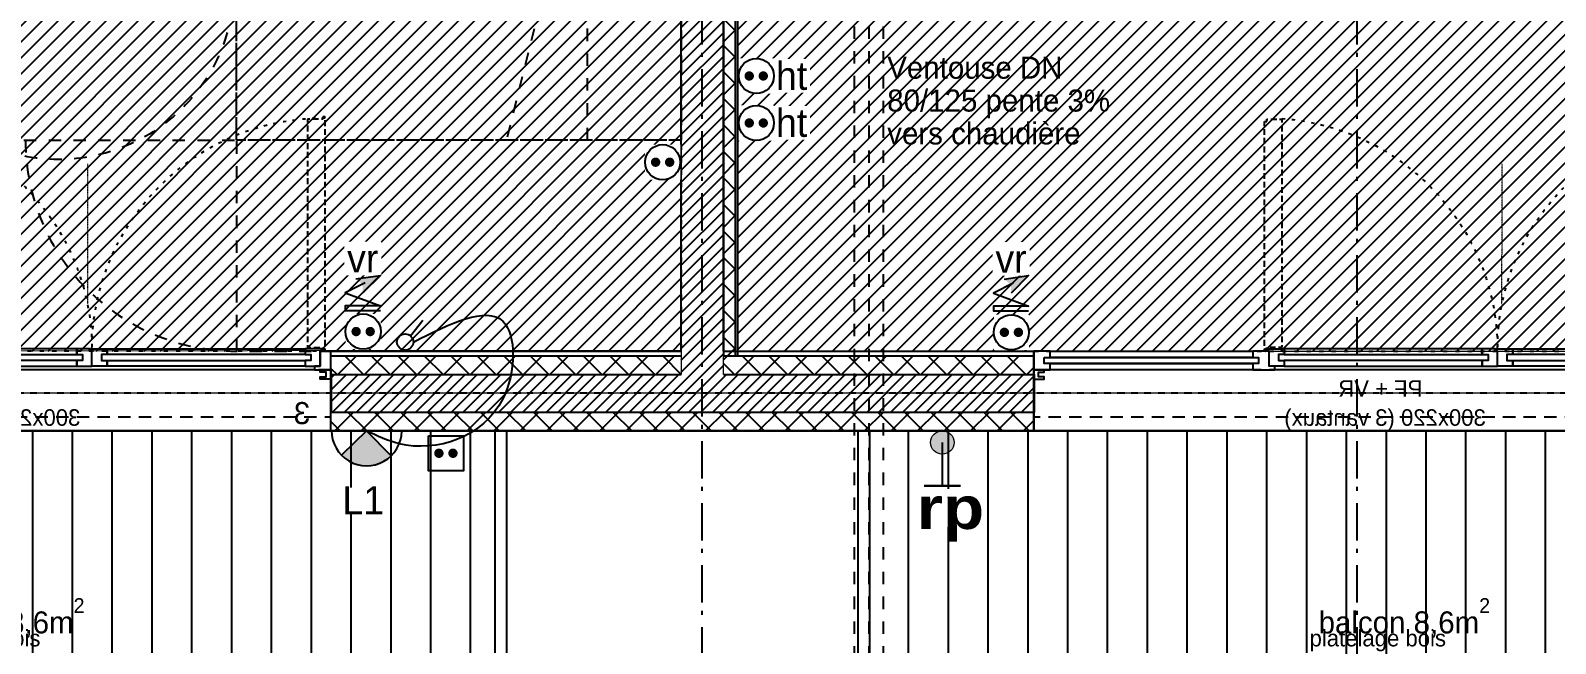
# Model space of a CAD drawing. Header units: centimetres. Extents: x -35664 to 50682, y -23001 to 23705.
# Drawn here: x 6510 to 7161, y 3427 to 3688 of the extents above; entities that cross this region are included whole.
import ezdxf

# ---------------------------------------------------------------- set-up
doc = ezdxf.new("R2010")
doc.units = ezdxf.units.CM
for name, pattern in [('ACAD_ISO03W100', [0.295276, 0.11811, -0.177165]), ('Style de ligne -1', [0.41664, 0.20828, -0.20836]), ('Style de ligne -14', [0.147638, 0.098425, -0.049213]), ('Style de ligne -17', [0.347222, 0.20828, -0.138942]), ('Style de ligne -18', [0.164042, 0.054681, -0.109361]), ('Style de ligne -5', [0.20828, 0.069425, -0.138855]), ('Style de ligne -6', [1.04164, 0.625, -0.20828, 0.06943, -0.13893]), ('VW-01', [0.41656, 0.20828, -0.20828])]:
    doc.linetypes.add(name, pattern=pattern)
for name, color, linetype in [('B aménagement intérieur', 252, 'Continuous'), ('B Faux plafonds', 9, 'Continuous'), ('B Faux plafonds_Hatch', 9, 'Continuous'), ('B GÈnÈral_Hatch', 252, 'Continuous'), ('B Général', 252, 'Continuous'), ('C ANNOTATIONS-axes horizontaux', 252, 'Style de ligne -1'), ('C ANNOTATIONS-PMR', 252, 'Style de ligne -5'), ('C ANNOTATIONS-prestations', 252, 'Continuous'), ('D SURFACES-shab', 252, 'Continuous'), ('prlm-EAU-EF', 161, 'Continuous'), ('prlm-VMC', 93, 'Continuous')]:
    doc.layers.add(name, color=color, linetype=linetype)
doc.layers.add('prlm-ELEC-CFO', color=1, linetype='Continuous', lineweight=25)
doc.layers.add('prlm-ZEROPLOT', color=254, linetype='Continuous', plot=False)
doc.layers.get('prlm-VMC').off()
doc.styles.add('Eurostile', font='Eurosti.TTF')
doc.styles.add('Eurostile (bold)', font='Eurostib.TTF')
doc.styles.add('Eurostile (italic)', font='Eurostib.TTF')
doc.styles.add('prlm-eau-ef', font='ariblk.ttf', dxfattribs={"height": 18})
doc.styles.add('prlm-elec-cfo', font='comic.ttf', dxfattribs={"height": 12})
pattern_1 = [(45, (0, 0.2205), (-3.52778, 3.30729), [])]
pattern_2 = [(45, (0, 0), (2.4253472, -2.6458333), [])]

# ---------------------------------------------------------------- blocks, each defined once
blk = doc.blocks.new('A 90.Rond 150_PMR')
at = {"layer": 'B Général', "linetype": 'VW-01', "ltscale": 25.4}
blk.add_circle((0, 0), 75, dxfattribs=at)
at = {"layer": 'B Général', "insert": (-61.5, 0), "char_height": 7.059, "attachment_point": 5, "rotation": 90, "line_spacing_factor": 0.894142, "style": 'Eurostile (italic)'}
blk.add_mtext('Ø 150 PMR', dxfattribs=at)
blk = doc.blocks.new('A 90.Groupe-12-1')
at = {"layer": 'B Général', "linetype": 'VW-01', "ltscale": 25.4}
blk.add_line((70, -114.99), (-70, -80.35), dxfattribs=at)
at = {"layer": 'B Général', "linetype": 'VW-01', "ltscale": 25.4, "flags": 128}
for points in [[(-70, 35), (70, 35), (70, -155), (-70, -155)], [(-70, -114.99), (70, -114.99), (70, -155), (-70, -155)]]:
    blk.add_lwpolyline(points, close=True, dxfattribs=at)
blk = doc.blocks.new('A 90.Lit 140.190_PMR 2')
at = {"layer": 'B Général', "linetype": 'VW-01', "ltscale": 25.4, "flags": 128}
for points in [[(70, 155), (-70, 155), (-70, 35), (70, 35)], [(-70, -155), (-70, 35), (-160, 35), (-160, -155)], [(160, -155), (160, 35), (70, 35), (70, -155)]]:
    blk.add_lwpolyline(points, close=True, dxfattribs=at)
at = {"layer": 'B Général', "linetype": 'VW-01', "ltscale": 25.4}
for centre, start, end in [((-70, 35), 90, 180), ((70, 35), 0, 90)]:
    blk.add_arc(centre, 90, start, end, dxfattribs=at)
at = {"layer": 'B Général'}
blk.add_blockref('A 90.Groupe-12-1', (0, 0), dxfattribs=at)
blk = doc.blocks.new('A 90.T3 S102_105 (2D)')
at = {"layer": 'B Faux plafonds_Hatch', "linetype": 'Continuous'}
h = blk.add_hatch(dxfattribs=at)
h.set_pattern_fill('F_P__SOFFITE', color=256, style=0, pattern_type=2)
h.set_pattern_definition(pattern_1)
h.paths.add_polyline_path([(-55.86, 34.01), (-55.94, 63.02), (125.88, 63.03), (125.88, 76.02), (280.96, 76.02), (281.04, -293.98), (-274.88, -293.98), (-274.88, 16.02), (-55.86, 16.02), (-55.86, 34.03)])
at = {"layer": 'B Faux plafonds', "linetype": 'Style de ligne -5', "ltscale": 25.4, "flags": 128}
blk.add_lwpolyline([(-55.86, 34.01), (-55.94, 63.02), (125.88, 63.03), (125.88, 76.02), (280.96, 76.02), (281.04, -293.98), (-274.88, -293.98), (-274.88, 16.02), (-55.86, 16.02), (-55.86, 34.03)], close=True, dxfattribs=at)
at = {"layer": 'D SURFACES-shab', "lineweight": 18, "flags": 128}
blk.add_lwpolyline([(125.88, 76.02), (125.88, 63.03), (-56.02, 63.03), (-56.02, 15.02), (-275.05, 15.02), (-275.05, -293.94), (281.07, -293.53), (281.03, 76.02)], close=True, dxfattribs=at)
at = {"layer": 'B Général', "rotation": 90}
blk.add_blockref('A 90.Lit 140.190_PMR 2', (126.04, -133.98), dxfattribs=at)
at = {"layer": 'C ANNOTATIONS-PMR', "ltscale": 25.4, "rotation": 270}
blk.add_blockref('A 90.Rond 150_PMR', (15.07, -137.19), dxfattribs=at)
blk = doc.blocks.new('A 90.Balcon')
at = {"layer": 'B GÈnÈral_Hatch', "linetype": 'Continuous'}
h = blk.add_hatch(dxfattribs=at)
h.set_pattern_fill('H_BARDAGE V 150', color=256, style=0, pattern_type=2)
h.set_pattern_definition([(90, (0, 0), (17, 0), [])])
h.paths.add_polyline_path([(-220, 110), (220, 110), (220, -85), (-220, -85)])
at = {"layer": 'B Général', "linetype": 'Continuous', "flags": 128}
for points in [[(-225, 110), (225, 110), (225, -90), (-225, -90)], [(-220, 110), (220, 110), (220, -85), (-220, -85)]]:
    blk.add_lwpolyline(points, close=True, dxfattribs=at)
at = {"layer": 'C ANNOTATIONS-prestations', "line_spacing_factor": 0.894142, "style": 'Eurostile'}
for s, insert, char_height, attachment_point in [('balcon 8,6m{\\H0.6667x;\\S2 ^ ;}', (47.16, 38.55), 9.412, 3), ('platelage bois', (-32.26, 25.02), 7.059, 1), ('garde-corps vitré', (-194.9, -73.14), 7.059, 1)]:
    blk.add_mtext(s, dxfattribs=dict(at, insert=insert, char_height=char_height, attachment_point=attachment_point))
blk = doc.blocks.new('A 90.T4 A13_A14 Haut (2D)')
at = {"layer": 'B Faux plafonds_Hatch', "linetype": 'Continuous'}
h = blk.add_hatch(dxfattribs=at)
h.set_pattern_fill('F_P__SOFFITE', color=256, style=0, pattern_type=2)
h.set_pattern_definition(pattern_1)
h.paths.add_polyline_path([(-207.3, 93.45), (-390.91, 93.45), (-390.91, -294.56), (401.6, -294.56), (401.6, 151.52), (86.65, 151.52), (86.65, 38.45), (-207.3, 38.45)])
at = {"layer": 'B GÈnÈral_Hatch', "linetype": 'Continuous'}
h = blk.add_hatch(dxfattribs=at)
h.set_pattern_fill('02_ISOLANT', color=256, angle=-90, style=0, pattern_type=2)
h.set_pattern_definition([(-45, (0, 0), (5.65685, 5.65685), []), (45, (0, 0), (5.65685, -5.65685), [])])
h.paths.add_polyline_path([(-391.91, 93.44), (-396.91, 93.44), (-396.91, -296.56), (-391.91, -296.56)])
at = {"layer": 'B Faux plafonds', "linetype": 'Style de ligne -5', "ltscale": 25.4, "flags": 128}
blk.add_lwpolyline([(-207.3, 93.45), (-390.91, 93.45), (-390.91, -294.56), (401.6, -294.56), (401.6, 151.52), (86.65, 151.52), (86.65, 38.45), (-207.3, 38.45)], close=True, dxfattribs=at)
at = {"layer": 'B Général', "linetype": 'Continuous'}
for p, q in [((-396.91, 93.44), (-396.91, -296.56)), ((-396.91, 93.44), (-396.91, -296.56)), ((-391.91, 93.44), (-391.91, -296.56)), ((-390.91, 93.44), (-390.91, -296.56)), ((-390.91, 93.44), (-390.91, -296.56)), ((-396.91, -296.56), (-390.91, -296.56))]:
    blk.add_line(p, q, dxfattribs=at)
at = {"layer": 'D SURFACES-shab', "lineweight": 18, "flags": 128}
blk.add_lwpolyline([(-390.91, 68.08), (-390.91, -294.56), (401.6, -294.56), (401.6, 151.52), (86.71, 151.51), (86.63, 38.44), (-207.27, 38.45), (-207.3, 93.44), (-330.91, 93.44), (-390.91, 93.44)], close=True, dxfattribs=at)
blk = doc.blocks.new('A 90.PF 300.220 + VR (3 vantaux)')
at = {"layer": 'B Général', "linetype": 'Continuous'}
for p, q in [((-150, 7), (-150, 17)), ((150, 7), (150, 17))]:
    blk.add_line(p, q, dxfattribs=at)
at = {"layer": 'B Général', "linetype": 'Continuous', "lineweight": 35}
for p, q in [((-150, 7), (-150, -9)), ((150, 7), (150, -9))]:
    blk.add_line(p, q, dxfattribs=at)
at = {"layer": 'B Général'}
blk.add_line((-143, 9), (47, 9), dxfattribs=at)
at = {"layer": 'B Général', "linetype": 'Style de ligne -14', "ltscale": 25.4, "flags": 128}
for points in [[(-147.5, 117), (-146.5, 117), (-146.5, 116), (-140, 116), (-140, 18.5), (-146.5, 18.5), (-146.5, 17.5), (-147.5, 17.5)], [(51.5, 115), (50.5, 115), (50.5, 116), (44, 116), (44, 18.5), (50.5, 18.5), (50.5, 17.5), (51.5, 17.5)]]:
    blk.add_lwpolyline(points, close=True, dxfattribs=at)
at = {"layer": 'B Général', "flags": 128}
for points in [[(-143, 10.5), (-143, 9), (-150, 9), (-150, 17), (-145.5, 17), (-145.5, 10.5)], [(-54.5, 18), (-139, 18), (-139, 15.5), (-54.5, 15.5)], [(-41.5, 18), (43, 18), (43, 15.5), (-41.5, 15.5)], [(56.5, 17), (56.5, 14.25), (54, 14.25), (54, 11.75), (56.5, 11.75), (56.5, 9), (47, 9), (47, 10.5), (49.5, 10.5), (49.5, 17)], [(145.5, 14.25), (54, 14.25), (54, 11.75), (145.5, 11.75)], [(143, 17), (56.5, 17), (56.5, 14.25), (143, 14.25)], [(145.5, 14.25), (143, 14.25), (143, 17), (150, 17), (150, 9), (143, 9), (143, 11.75), (145.5, 11.75)], [(-150, 9), (-150, 5), (-145.5, 5), (-145.5, 6), (-148, 6), (-148, 8), (-145.5, 8), (-145.5, 9)], [(-54.5, 13), (-139, 13), (-139, 10.5), (-54.5, 10.5)], [(-41.5, 13), (43, 13), (43, 10.5), (-41.5, 10.5)], [(143, 11.75), (56.5, 11.75), (56.5, 9), (143, 9)], [(150, 9), (150, 5), (145.5, 5), (145.5, 6), (148, 6), (148, 8), (145.5, 8), (145.5, 9)]]:
    blk.add_lwpolyline(points, close=True, dxfattribs=at)
at = {"layer": 'B Général', "linetype": 'Continuous', "flags": 128}
for points in [[(-139, 15.5), (-141.5, 15.5), (-141.5, 13), (-139, 13), (-139, 10.5), (-145.5, 10.5), (-145.5, 17), (-146.5, 17), (-146.5, 18), (-139, 18)], [(-54.5, 15.5), (-52, 15.5), (-52, 13), (-54.5, 13), (-54.5, 10.5), (-48, 10.5), (-48, 17), (-47, 17), (-47, 18), (-54.5, 18)], [(-41.5, 15.5), (-44, 15.5), (-44, 13), (-41.5, 13), (-41.5, 10.5), (-48, 10.5), (-48, 17), (-47, 17), (-47, 18), (-41.5, 18)], [(43, 15.5), (45.5, 15.5), (45.5, 13), (43, 13), (43, 10.5), (49.5, 10.5), (49.5, 17), (50.5, 17), (50.5, 18), (43, 18)]]:
    blk.add_lwpolyline(points, close=True, dxfattribs=at)
at = {"layer": 'B Général', "linetype": 'Style de ligne -17', "ltscale": 25.4, "flags": 128}
blk.add_lwpolyline([(-150, 9), (150, 9), (150, -11), (-150, -11)], close=True, dxfattribs=at)
at = {"layer": 'B Général', "flags": 128}
blk.add_lwpolyline([(150, -9), (150, -17), (-150, -17), (-150, -9)], dxfattribs=at)
at = {"layer": 'B Général'}
for centre in [(-147, 17.5), (51, 17.5)]:
    blk.add_circle(centre, 0.5, dxfattribs=at)
at = {"layer": 'B Général', "linetype": 'Style de ligne -18', "ltscale": 25.4}
for centre, start, end in [((-147, 17.5), 0.29382, 90.28792), ((51, 17.5), 94.06495, 179.70618)]:
    blk.add_arc(centre, 99, start, end, dxfattribs=at)
at = {"layer": 'B Général', "insert": (2, 4.58), "char_height": 7.059, "attachment_point": 2, "rotation": 360, "line_spacing_factor": 0.894142, "style": 'Eurostile'}
blk.add_mtext('PF + VR', dxfattribs=at)
at = {"layer": 'C ANNOTATIONS-prestations', "rotation": 360, "line_spacing_factor": 0.894142}
for s, insert, char_height, attachment_point, style in [('3', (-141.15, -4.77), 9.41, 1, 'Eurostile (bold)'), ('300x220 (3 vantaux) ', (0, -7.82), 7.059, 2, 'Eurostile')]:
    blk.add_mtext(s, dxfattribs=dict(at, insert=insert, char_height=char_height, attachment_point=attachment_point, style=style))
blk = doc.blocks.new('A 90.Groupe-33-1')
at = {"layer": 'C ANNOTATIONS-prestations', "linetype": 'VW-01', "ltscale": 25.4}
for p, q in [((6861.72, 4017.96), (6861.72, 3317.47)), ((6867.97, 4017.96), (6867.97, 3317.47)), ((6874.22, 4017.96), (6874.22, 3317.47))]:
    blk.add_line(p, q, dxfattribs=at)
blk = doc.blocks.new('xi.EA')
at = {"layer": 'prlm-ZEROPLOT', "color": 250, "linetype": 'ACAD_ISO03W100', "lineweight": 0, "ltscale": 0.2}
blk.add_lwpolyline([(0, 0), (0, 60)], dxfattribs=at)
blk = doc.blocks.new('xi.VR')
at = {"layer": 'prlm-ELEC-CFO', "lineweight": 5}
blk.add_hatch(color=0, dxfattribs=at).paths.add_polyline_path([(-3, 6), (-0.1, 3.7), (0, 0), (7.5, 7.5)])
at = {"layer": 'prlm-ELEC-CFO', "color": 0}
for points in [[(-3, 6), (7.5, 7.5), (0, 0)], [(0.95, 4.23), (-7.5, 0), (7.5, -5.5), (-7.5, -5.5), (-7.5, -7.5), (7.5, -7.5)]]:
    blk.add_lwpolyline(points, dxfattribs=at)
blk = doc.blocks.new('xi.PC')
at = {"color": 0, "lineweight": 5}
blk.add_wipeout([(-7.5, -7.5), (7.5, -7.5), (7.5, 7.5), (-7.5, 7.5)], dxfattribs=at).dxf.layer = 'prlm-ELEC-CFO'
at = {"layer": 'prlm-ELEC-CFO', "color": 0, "linetype": 'ByBlock', "lineweight": 5, "const_width": 2}
for points in [[(-4, 0, 1), (-2, 0, 1)], [(2, 0, 1), (4, 0, 1)]]:
    blk.add_lwpolyline(points, format="xyb", close=True, dxfattribs=at)
at = {"layer": 'prlm-ELEC-CFO', "color": 0, "linetype": 'ByBlock', "lineweight": -2}
blk.add_circle((0, 0), 7.5, dxfattribs=at)
blk = doc.blocks.new('xi.PC-EXT')
at = {"layer": 'prlm-ELEC-CFO', "color": 0, "linetype": 'ByBlock', "lineweight": -2, "flags": 128}
blk.add_lwpolyline([(-7.5, 7.5), (7.5, 7.5), (7.5, -7.5), (-7.5, -7.5)], close=True, dxfattribs=at)
at = {"layer": 'prlm-ELEC-CFO', "color": 0, "linetype": 'ByBlock', "lineweight": 5, "const_width": 2}
for points in [[(-4, 0, 1), (-2, 0, 1)], [(2, 0, 1), (4, 0, 1)]]:
    blk.add_lwpolyline(points, format="xyb", close=True, dxfattribs=at)
blk = doc.blocks.new('xi.PCHT')
at = {"color": 0, "lineweight": 5}
blk.add_wipeout([(-7.5, -7.5), (7.5, -7.5), (7.5, 7.5), (-7.5, 7.5)], dxfattribs=at).dxf.layer = 'prlm-ELEC-CFO'
at = {"layer": 'prlm-ELEC-CFO', "color": 0, "linetype": 'ByBlock', "lineweight": 5, "const_width": 2}
for points in [[(-4, 0, 1), (-2, 0, 1)], [(2, 0, 1), (4, 0, 1)]]:
    blk.add_lwpolyline(points, format="xyb", close=True, dxfattribs=at)
at = {"layer": 'prlm-ELEC-CFO', "color": 0, "linetype": 'ByBlock', "lineweight": -2}
blk.add_circle((0, 0), 7.5, dxfattribs=at)
blk = doc.blocks.new('xi.rp')
at = {"layer": 'prlm-EAU-EF', "lineweight": 5}
h = blk.add_hatch(color=0, dxfattribs=at)
edge = h.paths.add_edge_path()
edge.add_arc((0, 5), 5, 0, 360)
at = {"layer": 'prlm-EAU-EF', "color": 0, "const_width": 1, "flags": 128}
blk.add_lwpolyline([(-7.82, 23.46), (7.82, 23.46)], dxfattribs=at)
at = {"layer": 'prlm-EAU-EF', "color": 0, "flags": 128}
blk.add_lwpolyline([(0, 5), (0, 23.46)], dxfattribs=at)
at = {"layer": 'prlm-EAU-EF', "color": 0, "lineweight": 5}
blk.add_circle((0, 5), 5, dxfattribs=at)
blk = doc.blocks.new('xi.lum1')
at = {"layer": 'prlm-ELEC-CFO', "linetype": 'ByBlock', "lineweight": 5}
blk.add_hatch(color=0, dxfattribs=at).paths.add_polyline_path([(10.61, 10.61, 0.414214), (-10.61, 10.61), (0, 0)])
at = {"layer": 'prlm-ELEC-CFO', "color": 0, "linetype": 'ByBlock', "lineweight": -2, "flags": 128}
blk.add_lwpolyline([(15, 0, 1), (-15, 0)], format="xyb", close=True, dxfattribs=at)
at = {"layer": 'prlm-ELEC-CFO', "color": 0}
blk.add_lwpolyline([(-10.61, 10.61), (0, 0), (10.61, 10.61)], dxfattribs=at)
blk = doc.blocks.new('xi.SA')
at = {"layer": 'prlm-ELEC-CFO', "color": 0}
blk.add_lwpolyline([(0.2, -1.28), (5.5, 5.28)], dxfattribs=at)
blk.add_circle((-2, -4), 3.5, dxfattribs=at)

msp = doc.modelspace()

# ---------------------------------------------------------------- hatches: boundary and pattern name
at = {"layer": 'B GÈnÈral_Hatch', "linetype": 'Continuous'}
h = msp.add_hatch(dxfattribs=at)
h.set_pattern_fill('50_BETON', color=256, style=0, pattern_type=2)
h.set_pattern_definition(pattern_2)
h.paths.add_polyline_path([(6805.972, 4134.389), (6787.972, 4134.389), (6787.972, 3541.389), (6805.972, 3541.389)])
h = msp.add_hatch(dxfattribs=at)
h.set_pattern_fill('02_ISOLANT', color=256, angle=-180, style=0, pattern_type=2)
h.set_pattern_definition([(-135, (0, 0), (5.656854, -5.656854), []), (-45, (0, 0), (-5.656854, -5.656854), [])])
h.paths.add_polyline_path([(6787.972, 3541.389), (6787.972, 3549.389), (6638.332, 3549.389), (6638.332, 3541.389)])
h = msp.add_hatch(dxfattribs=at)
h.set_pattern_fill('02_ISOLANT', color=256, style=0, pattern_type=2)
h.set_pattern_definition([(45, (0, 0), (-5.656854, 5.656854), []), (135, (0, 0), (5.656854, 5.656854), [])])
h.paths.add_polyline_path([(6805.972, 3549.389), (6805.972, 3541.389), (6938.446, 3541.389), (6938.446, 3549.389)])
h = msp.add_hatch(dxfattribs=at)
h.set_pattern_fill('50_BETON', color=256, style=0, pattern_type=2)
h.set_pattern_definition(pattern_2)
h.paths.add_polyline_path([(6638.332, 3541.389), (6638.332, 3525.389), (6938.446, 3525.389), (6938.446, 3541.389)])
h = msp.add_hatch(dxfattribs=at)
h.set_pattern_fill('02_ISOLANT', color=256, style=0, pattern_type=2)
h.set_pattern_definition([(45, (0, 0), (-5.656854, 5.656854), []), (135, (0, 0), (5.656854, 5.656854), [])])
h.paths.add_polyline_path([(6638.332, 3525.389), (6638.332, 3517.389), (6938.446, 3517.389), (6938.446, 3525.389)])

# ---------------------------------------------------------------- linework, layer by layer
at = {"layer": 'B Général', "linetype": 'Style de ligne -6', "ltscale": 25.4}
for p, q in [((6796.888, 3285.389), (6796.888, 5820.389)), ((6796.888, 3285.389), (6796.888, 5820.389)), ((7076.484, 3285.389), (7076.484, 5820.389)), ((7076.484, 3285.389), (7076.484, 5820.389))]:
    msp.add_line(p, q, dxfattribs=at)
at = {"layer": 'B Général', "linetype": 'Continuous', "lineweight": 18}
for p, q in [((6787.972, 3551.389), (6787.972, 4134.389)), ((6805.972, 3551.389), (6805.972, 4134.389)), ((6787.972, 3551.389), (6787.972, 3541.389)), ((6805.972, 3541.389), (6805.972, 3551.389)), ((6638.332, 3541.389), (6787.972, 3541.389)), ((6805.972, 3541.389), (6938.446, 3541.389)), ((6638.332, 3525.389), (6938.446, 3525.389))]:
    msp.add_line(p, q, dxfattribs=at)
at = {"layer": 'B Général', "linetype": 'Continuous'}
for p, q in [((6787.972, 3551.389), (6787.972, 4134.389)), ((6805.972, 3551.389), (6805.972, 4134.389)), ((6638.332, 3551.389), (6787.972, 3551.389)), ((6638.332, 3551.389), (6787.972, 3551.389)), ((6638.332, 3517.389), (6638.332, 3551.389)), ((6638.332, 3549.389), (6787.972, 3549.389)), ((6638.332, 3549.389), (6787.972, 3549.389)), ((6805.972, 3551.389), (6938.446, 3551.389)), ((6805.972, 3551.389), (6938.446, 3551.389)), ((6805.972, 3549.389), (6938.446, 3549.389)), ((6805.972, 3549.389), (6938.446, 3549.389)), ((6938.446, 3517.389), (6938.446, 3551.389)), ((6638.332, 3541.389), (6787.972, 3541.389)), ((6805.972, 3541.389), (6938.446, 3541.389)), ((6638.332, 3525.389), (6938.446, 3525.389)), ((6638.332, 3517.389), (6938.446, 3517.389)), ((6638.332, 3517.389), (6938.446, 3517.389))]:
    msp.add_line(p, q, dxfattribs=at)
at = {"layer": 'C ANNOTATIONS-axes horizontaux'}
msp.add_line((12370.813, 3533.389), (2960.813, 3533.389), dxfattribs=at)
msp.add_line((12370.813, 3533.389), (2960.813, 3533.389), dxfattribs=at)
at = {"layer": 'prlm-ZEROPLOT'}
for points in [[(6215.888, 4917.389), (7638.484, 4917.389), (7638.484, 3517.389), (6215.888, 3517.389)], [(7638.484, 3317.639), (5203.041, 3317.639), (5203.041, 3517.389), (7638.484, 3517.389)]]:
    msp.add_lwpolyline(points, close=True, dxfattribs=at)

# ---------------------------------------------------------------- block references
at = {"layer": 'B aménagement intérieur'}
for name, p in [('A 90.T4 A13_A14 Haut (2D)', (7202.882, 3845.944)), ('A 90.T3 S102_105 (2D)', (6506.93, 3845.368))]:
    msp.add_blockref(name, p, dxfattribs=at)
at = {"layer": 'B Général', "xscale": -1}
for p in [(6488.332, 3534.389), (7088.446, 3534.389)]:
    msp.add_blockref('A 90.PF 300.220 + VR (3 vantaux)', p, dxfattribs=at)
at = {"layer": 'B Général'}
for p in [(6488.332, 3407.391), (7088.485, 3407.391)]:
    msp.add_blockref('A 90.Balcon', p, dxfattribs=at)
at = {"layer": 'C ANNOTATIONS-prestations'}
msp.add_blockref('A 90.Groupe-33-1', (0, 0), dxfattribs=at)
at = {"layer": 'prlm-EAU-EF', "rotation": 179.9445044550223}
msp.add_blockref('xi.rp', (6899.408, 3517.389), dxfattribs=at)
at = {"layer": 'prlm-ELEC-CFO'}
for name, p, rotation in [('xi.SA', (6672.067, 3559.248), 359.9996616788565), ('xi.lum1', (6653.599, 3517.414), 179.4203211865211)]:
    msp.add_blockref(name, p, dxfattribs=dict(at, rotation=rotation))
msp.add_blockref('xi.PC-EXT', (6687.466, 3507.789), dxfattribs=at)
at = {"layer": 'prlm-VMC', "rotation": 359.9853728350205}
for p in [(6534.597, 3571.389), (7138.384, 3571.389)]:
    msp.add_blockref('xi.EA', p, dxfattribs=at)

# ---------------------------------------------------------------- texts
at = {"layer": 'C ANNOTATIONS-prestations', "insert": (6875.889, 3677.054), "char_height": 9.412, "width": 102.61125, "attachment_point": 1, "line_spacing_factor": 0.894142, "style": 'Eurostile'}
msp.add_mtext('Ventouse DN 80/125 pente 3% vers chaudière', dxfattribs=at)

# ---------------------------------------------------------------- next in the draw order: block references
at = {"layer": 'prlm-ELEC-CFO'}
msp.add_blockref('xi.PC', (6779.991, 3632.004), dxfattribs=at)

# ---------------------------------------------------------------- next in the draw order: texts
at = {"layer": 'prlm-EAU-EF', "lineweight": 20, "insert": (6902.887, 3493.463), "char_height": 18, "attachment_point": 2, "line_spacing_factor": 0.8, "style": 'prlm-eau-ef', "bg_fill": 3, "box_fill_scale": 0.95, "bg_fill_color": 256, "bg_fill_transparency": 0}
msp.add_mtext('rp', dxfattribs=at)
at = {"layer": 'prlm-ELEC-CFO', "lineweight": 20, "char_height": 12, "line_spacing_factor": 0.8, "style": 'prlm-elec-cfo', "bg_fill": 3, "bg_fill_color": 256, "bg_fill_transparency": 0}
for s, insert, attachment_point, box_fill_scale in [('ht', (6835.048, 3668.805), 5, 1.1), ('ht', (6835.048, 3648.742), 5, 1.1), ('vr', (6651.953, 3590.939), 5, 1.1), ('vr', (6928.772, 3590.804), 5, 1.1), ('L1', (6652.153, 3493.719), 2, 0.95)]:
    msp.add_mtext(s, dxfattribs=dict(at, insert=insert, attachment_point=attachment_point, box_fill_scale=box_fill_scale))

# ---------------------------------------------------------------- next in the draw order: block references
at = {"layer": 'prlm-EAU-EF', "rotation": 179.9445044550223}
msp.add_blockref('xi.rp', (6899.408, 3517.389), dxfattribs=at)
at = {"layer": 'prlm-ELEC-CFO'}
for name, p in [('xi.PCHT', (6819.972, 3668.805)), ('xi.PCHT', (6819.972, 3648.742)), ('xi.VR', (6651.964, 3576.221)), ('xi.VR', (6928.772, 3576.086))]:
    msp.add_blockref(name, p, dxfattribs=at)

# ---------------------------------------------------------------- next in the draw order: block references
for p in [(6652.124, 3559.734), (6928.911, 3559.387)]:
    msp.add_blockref('xi.PC', p, dxfattribs=at)

# ---------------------------------------------------------------- next in the draw order: texts
at = {"layer": 'prlm-EAU-EF', "lineweight": 20, "insert": (6902.887, 3493.463), "char_height": 18, "attachment_point": 2, "line_spacing_factor": 0.8, "style": 'prlm-eau-ef', "bg_fill": 3, "box_fill_scale": 0.95, "bg_fill_color": 256, "bg_fill_transparency": 0}
msp.add_mtext('rp', dxfattribs=at)

# ---------------------------------------------------------------- next in the draw order: linework, layer by layer
at = {"layer": 'prlm-ELEC-CFO'}
msp.add_spline([(6673.567, 3555.248), (6711.718, 3564.14), (6711.718, 3530.971), (6667.521, 3511.83), (6653.624, 3517.389)], degree=3, dxfattribs=at)

doc.saveas('drawing.dxf')
